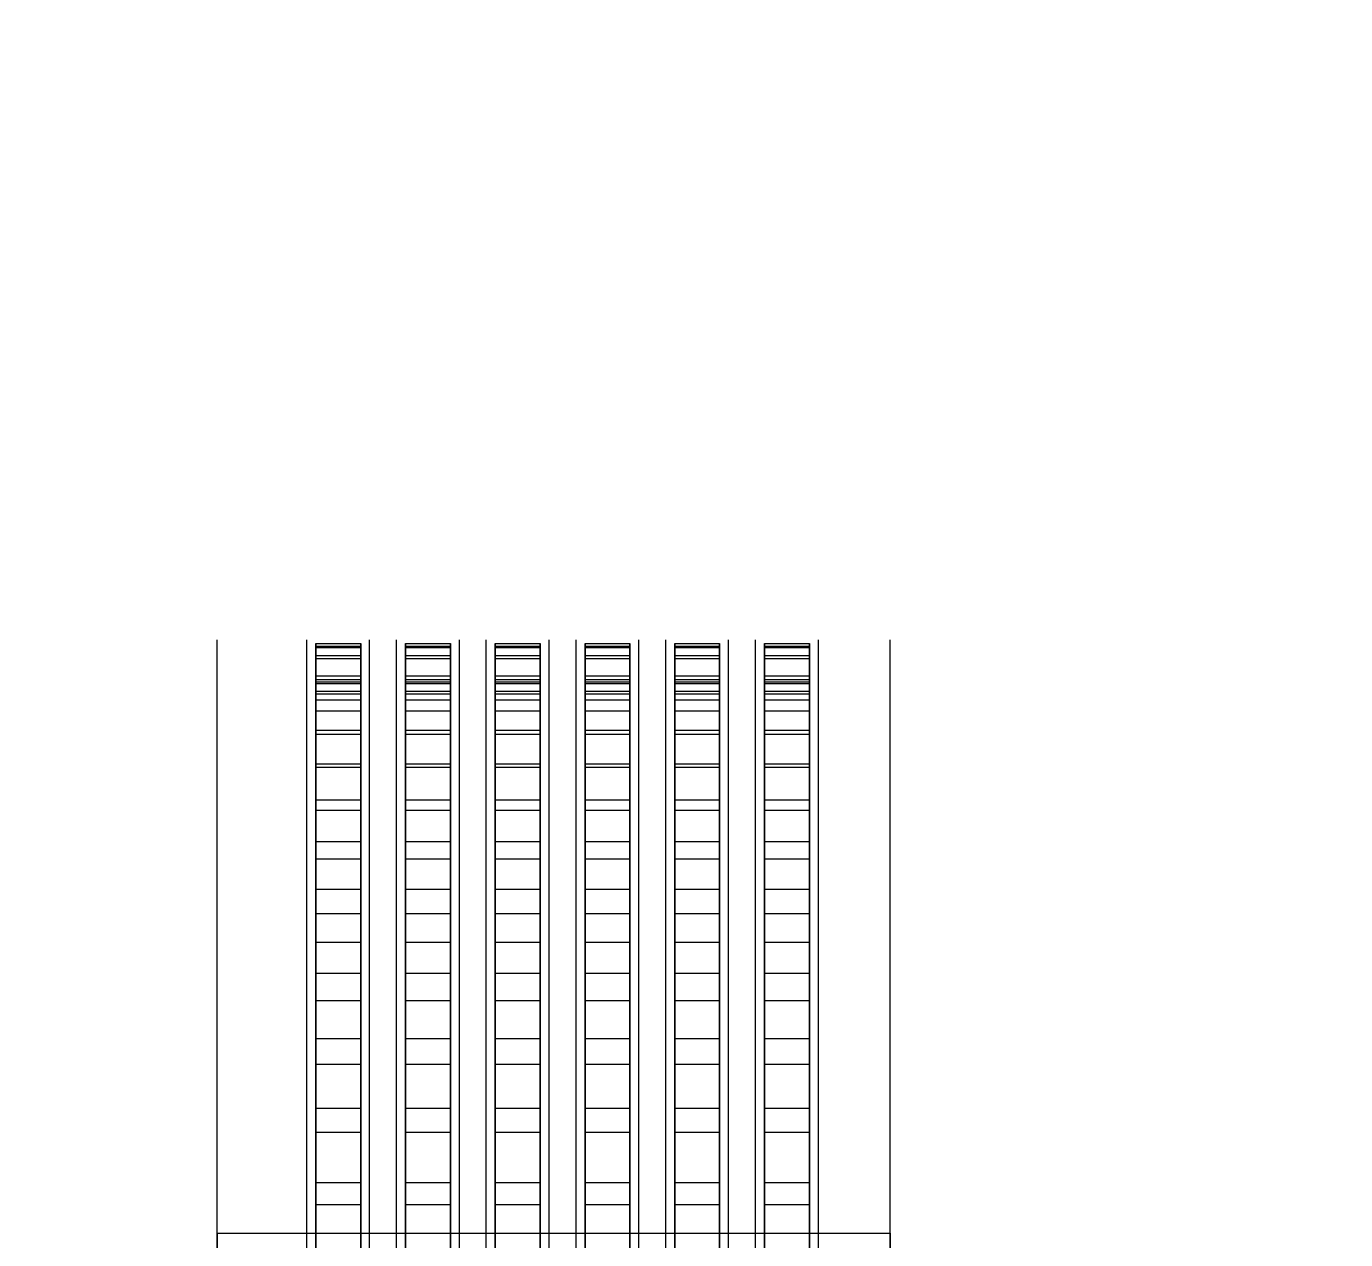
# Model space of a CAD drawing. Header units: millimetres. Extents: x -191664 to 191490, y -197311 to 10263.
# Drawn here: x 267.5 to 561.5, y -117353.9 to -117083.4 of the extents above; entities that cross this region are included whole.
import ezdxf

# ---------------------------------------------------------------- set-up
doc = ezdxf.new("R2010")
doc.units = ezdxf.units.MM
for name, color, linetype, lineweight in [('COTAS_O', 1, 'Continuous', 0), ('COTAS_R', 1, 'Continuous', 0), ('DET_briquetadora_frontal', 7, 'Continuous', 0), ('R15_COTAS_TRANSPORTE_P', 1, 'Continuous', 0)]:
    doc.layers.add(name, color=color, linetype=linetype, lineweight=lineweight)
doc.dimstyles.new('PLANTA_20', dxfattribs={"dimtxt": 50, "dimasz": 30, "dimexe": 30, "dimexo": 16, "dimgap": 20, "dimtad": 1, "dimtih": 1, "dimtoh": 1, "dimdec": 1, "dimzin": 0, "dimdsep": 46, "dimcen": 0.09, "dimadec": 0, "dimazin": 0, "dimtfac": 1, "dimtdec": 4, "dimtofl": 0, "dimtmove": 0, "dimatfit": 3, "dimfxl": 1, "dimtolj": 1, "dimtzin": 0, "dimarcsym": 0})

# ---------------------------------------------------------------- blocks, each defined once
blk = doc.blocks.new('*D83')
at = {"layer": 'COTAS_O', "color": 0, "lineweight": -2, "transparency": 16777216}
for p, q in [((506, -116900), (1120, -116900)), ((1090, -119170), (1090, -116930)), ((506, -119200), (1120, -119200))]:
    blk.add_line(p, q, dxfattribs=at)
at = {"layer": 'COTAS_O', "color": 0, "transparency": 16777216}
for points in [[(1085, -116930), (1095, -116930), (1090, -116900)], [(1085, -119170), (1095, -119170), (1090, -119200)]]:
    blk.add_solid(points, dxfattribs=at)
at = {"layer": 'Defpoints', "color": 0, "transparency": 16777216}
for p in [(490, -116900), (1090, -116900), (490, -119200)]:
    blk.add_point(p, dxfattribs=at)
blk = doc.blocks.new('*D84')
at = {"layer": 'COTAS_R', "color": 0, "lineweight": -2, "transparency": 16777216}
for p, q in [((506, -116532.75), (1620, -116532.75)), ((1590, -119170), (1590, -116562.75)), ((506, -119200), (1620, -119200))]:
    blk.add_line(p, q, dxfattribs=at)
at = {"layer": 'COTAS_R', "color": 0, "transparency": 16777216}
for points in [[(1585, -116562.75), (1595, -116562.75), (1590, -116532.75)], [(1585, -119170), (1595, -119170), (1590, -119200)]]:
    blk.add_solid(points, dxfattribs=at)
at = {"layer": 'Defpoints', "color": 0, "transparency": 16777216}
for p in [(490, -116532.75), (1590, -116532.75), (490, -119200)]:
    blk.add_point(p, dxfattribs=at)
blk = doc.blocks.new('*D131')
at = {"layer": 'Defpoints', "color": 0, "transparency": 16777216}
for p in [(1100, -183968.15), (1139.8, -184162.66), (1104.62, -184212), (1304.62, -184212), (1304.62, -184212)]:
    blk.add_point(p, dxfattribs=at)
at = {"layer": 'R15_COTAS_TRANSPORTE_P', "color": 0, "lineweight": -2, "transparency": 16777216}
blk.add_arc((1304.62, -184212), 172.05, 140.0034, 169.9966, dxfattribs=at)
at = {"layer": 'R15_COTAS_TRANSPORTE_P', "color": 0, "transparency": 16777216}
for points in [[(1169.28, -184097.88), (1176.35, -184104.95), (1194.03, -184080.2)], [(1140.17, -184182.55), (1130.2, -184181.68), (1132.57, -184212)]]:
    blk.add_solid(points, dxfattribs=at)
blk = doc.blocks.new('*D132')
at = {"layer": 'Defpoints', "color": 0, "transparency": 16777216}
for p in [(-500, -194490), (-500, -194490), (500, -194490), (203.29, -194656.68), (439.69, -194832.02)]:
    blk.add_point(p, dxfattribs=at)
at = {"layer": 'R15_COTAS_TRANSPORTE_P', "color": 0, "lineweight": -2, "transparency": 16777216}
blk.add_arc((-500, -194490), 722.77, 342.37834, 357.62166, dxfattribs=at)
at = {"layer": 'R15_COTAS_TRANSPORTE_P', "color": 0, "transparency": 16777216}
for points in [[(217.15, -194519.89), (227.15, -194520.1), (222.77, -194490)], [(193.59, -194710.42), (184.12, -194707.19), (179.18, -194737.2)]]:
    blk.add_solid(points, dxfattribs=at)
blk = doc.blocks.new('*D133')
at = {"layer": 'Defpoints', "color": 0, "transparency": 16777216}
for p in [(439.69, -194147.98), (217.89, -194406.09), (-500, -194490), (-500, -194490), (500, -194490)]:
    blk.add_point(p, dxfattribs=at)
at = {"layer": 'R15_COTAS_TRANSPORTE_P', "color": 0, "lineweight": -2, "transparency": 16777216}
blk.add_arc((-500, -194490), 722.77, 2.37834, 17.62166, dxfattribs=at)
at = {"layer": 'R15_COTAS_TRANSPORTE_P', "color": 0, "transparency": 16777216}
for points in [[(184.12, -194272.81), (193.59, -194269.58), (179.18, -194242.8)], [(227.15, -194459.9), (217.15, -194460.11), (222.77, -194490)]]:
    blk.add_solid(points, dxfattribs=at)

msp = doc.modelspace()

# ---------------------------------------------------------------- linework, layer by layer
at = {"layer": 'DET_briquetadora_frontal', "color": 9, "true_color": 0xb9c3c2}
for p, q in [((310, -117221.43), (310, -117220.16)), ((330, -117221.43), (330, -117220.16)), ((344, -117221.43), (344, -117220.16)), ((350, -117221.43), (350, -117220.16)), ((364, -117221.43), (364, -117220.16)), ((370, -117221.43), (370, -117220.16)), ((384, -117221.43), (384, -117220.16)), ((390, -117221.43), (390, -117220.16)), ((404, -117221.43), (404, -117220.16)), ((410, -117221.43), (410, -117220.16)), ((424, -117221.43), (424, -117220.16)), ((430, -117221.43), (430, -117220.16)), ((444, -117221.43), (444, -117220.16)), ((460, -117221.43), (460, -117220.16)), ((310, -117223.97), (310, -117221.43)), ((330, -117223.97), (330, -117221.43)), ((344, -117223.97), (344, -117221.43)), ((350, -117223.97), (350, -117221.43)), ((364, -117223.97), (364, -117221.43)), ((370, -117223.97), (370, -117221.43)), ((384, -117223.97), (384, -117221.43)), ((390, -117223.97), (390, -117221.43)), ((404, -117223.97), (404, -117221.43)), ((410, -117223.97), (410, -117221.43)), ((424, -117223.97), (424, -117221.43)), ((430, -117223.97), (430, -117221.43)), ((444, -117223.97), (444, -117221.43)), ((460, -117223.97), (460, -117221.43)), ((310, -117227.77), (310, -117223.97)), ((330, -117227.77), (330, -117223.97)), ((344, -117227.77), (344, -117223.97)), ((350, -117227.77), (350, -117223.97)), ((364, -117227.77), (364, -117223.97)), ((370, -117227.77), (370, -117223.97)), ((384, -117227.77), (384, -117223.97)), ((390, -117227.77), (390, -117223.97)), ((404, -117227.77), (404, -117223.97)), ((410, -117227.77), (410, -117223.97)), ((424, -117227.77), (424, -117223.97)), ((430, -117227.77), (430, -117223.97)), ((444, -117227.77), (444, -117223.97)), ((460, -117227.77), (460, -117223.97)), ((310, -117232.81), (310, -117227.77)), ((330, -117232.81), (330, -117227.77)), ((344, -117232.81), (344, -117227.77)), ((350, -117232.81), (350, -117227.77)), ((364, -117232.81), (364, -117227.77)), ((370, -117232.81), (370, -117227.77)), ((384, -117232.81), (384, -117227.77)), ((390, -117232.81), (390, -117227.77)), ((404, -117232.81), (404, -117227.77)), ((410, -117232.81), (410, -117227.77)), ((424, -117232.81), (424, -117227.77)), ((430, -117232.81), (430, -117227.77)), ((444, -117232.81), (444, -117227.77)), ((460, -117232.81), (460, -117227.77)), ((330, -117230.64), (330, -117230)), ((330, -117232.57), (330, -117230.64)), ((344, -117230.64), (344, -117230)), ((344, -117232.57), (344, -117230.64)), ((350, -117230.64), (350, -117230)), ((350, -117232.57), (350, -117230.64)), ((364, -117230.64), (364, -117230)), ((364, -117232.57), (364, -117230.64)), ((370, -117230.64), (370, -117230)), ((370, -117232.57), (370, -117230.64)), ((384, -117230.64), (384, -117230)), ((384, -117232.57), (384, -117230.64)), ((390, -117230.64), (390, -117230)), ((390, -117232.57), (390, -117230.64)), ((404, -117230.64), (404, -117230)), ((404, -117232.57), (404, -117230.64)), ((410, -117230.64), (410, -117230)), ((410, -117232.57), (410, -117230.64)), ((424, -117230.64), (424, -117230)), ((424, -117232.57), (424, -117230.64)), ((430, -117230.64), (430, -117230)), ((430, -117232.57), (430, -117230.64)), ((444, -117230.64), (444, -117230)), ((444, -117232.57), (444, -117230.64)), ((310, -117239.07), (310, -117232.81)), ((330, -117235.76), (330, -117232.57)), ((330, -117239.07), (330, -117232.81)), ((344, -117235.76), (344, -117232.57)), ((344, -117239.07), (344, -117232.81)), ((350, -117235.76), (350, -117232.57)), ((350, -117239.07), (350, -117232.81)), ((364, -117235.76), (364, -117232.57)), ((364, -117239.07), (364, -117232.81)), ((370, -117235.76), (370, -117232.57)), ((370, -117239.07), (370, -117232.81)), ((384, -117235.76), (384, -117232.57)), ((384, -117239.07), (384, -117232.81)), ((390, -117235.76), (390, -117232.57)), ((390, -117239.07), (390, -117232.81)), ((404, -117235.76), (404, -117232.57)), ((404, -117239.07), (404, -117232.81)), ((410, -117235.76), (410, -117232.57)), ((410, -117239.07), (410, -117232.81)), ((424, -117235.76), (424, -117232.57)), ((424, -117239.07), (424, -117232.81)), ((430, -117235.76), (430, -117232.57)), ((430, -117239.07), (430, -117232.81)), ((444, -117235.76), (444, -117232.57)), ((444, -117239.07), (444, -117232.81)), ((460, -117239.07), (460, -117232.81)), ((330, -117240.22), (330, -117235.76)), ((344, -117240.22), (344, -117235.76)), ((350, -117240.22), (350, -117235.76)), ((364, -117240.22), (364, -117235.76)), ((370, -117240.22), (370, -117235.76)), ((384, -117240.22), (384, -117235.76)), ((390, -117240.22), (390, -117235.76)), ((404, -117240.22), (404, -117235.76)), ((410, -117240.22), (410, -117235.76)), ((424, -117240.22), (424, -117235.76)), ((430, -117240.22), (430, -117235.76)), ((444, -117240.22), (444, -117235.76)), ((310, -117246.53), (310, -117239.07)), ((330, -117246.53), (330, -117239.07)), ((330, -117245.92), (330, -117240.22)), ((344, -117246.53), (344, -117239.07)), ((344, -117245.92), (344, -117240.22)), ((350, -117246.53), (350, -117239.07)), ((350, -117245.92), (350, -117240.22)), ((364, -117246.53), (364, -117239.07)), ((364, -117245.92), (364, -117240.22)), ((370, -117246.53), (370, -117239.07)), ((370, -117245.92), (370, -117240.22)), ((384, -117246.53), (384, -117239.07)), ((384, -117245.92), (384, -117240.22)), ((390, -117246.53), (390, -117239.07)), ((390, -117245.92), (390, -117240.22)), ((404, -117246.53), (404, -117239.07)), ((404, -117245.92), (404, -117240.22)), ((410, -117246.53), (410, -117239.07)), ((410, -117245.92), (410, -117240.22)), ((424, -117246.53), (424, -117239.07)), ((424, -117245.92), (424, -117240.22)), ((430, -117246.53), (430, -117239.07)), ((430, -117245.92), (430, -117240.22)), ((444, -117246.53), (444, -117239.07)), ((444, -117245.92), (444, -117240.22)), ((460, -117246.53), (460, -117239.07)), ((310, -117255.15), (310, -117246.53)), ((330, -117252.84), (330, -117245.92)), ((330, -117255.15), (330, -117246.53)), ((344, -117252.84), (344, -117245.92)), ((344, -117255.15), (344, -117246.53)), ((350, -117252.84), (350, -117245.92)), ((350, -117255.15), (350, -117246.53)), ((364, -117252.84), (364, -117245.92)), ((364, -117255.15), (364, -117246.53)), ((370, -117252.84), (370, -117245.92)), ((370, -117255.15), (370, -117246.53)), ((384, -117252.84), (384, -117245.92)), ((384, -117255.15), (384, -117246.53)), ((390, -117252.84), (390, -117245.92)), ((390, -117255.15), (390, -117246.53)), ((404, -117252.84), (404, -117245.92)), ((404, -117255.15), (404, -117246.53)), ((410, -117252.84), (410, -117245.92)), ((410, -117255.15), (410, -117246.53)), ((424, -117252.84), (424, -117245.92)), ((424, -117255.15), (424, -117246.53)), ((430, -117252.84), (430, -117245.92)), ((430, -117255.15), (430, -117246.53)), ((444, -117252.84), (444, -117245.92)), ((444, -117255.15), (444, -117246.53)), ((460, -117255.15), (460, -117246.53)), ((330, -117260.94), (330, -117252.84)), ((344, -117260.94), (344, -117252.84)), ((350, -117260.94), (350, -117252.84)), ((364, -117260.94), (364, -117252.84)), ((370, -117260.94), (370, -117252.84)), ((384, -117260.94), (384, -117252.84)), ((390, -117260.94), (390, -117252.84)), ((404, -117260.94), (404, -117252.84)), ((410, -117260.94), (410, -117252.84)), ((424, -117260.94), (424, -117252.84)), ((430, -117260.94), (430, -117252.84)), ((444, -117260.94), (444, -117252.84)), ((310, -117264.91), (310, -117255.15)), ((330, -117264.91), (330, -117255.15)), ((344, -117264.91), (344, -117255.15)), ((350, -117264.91), (350, -117255.15)), ((364, -117264.91), (364, -117255.15)), ((370, -117264.91), (370, -117255.15)), ((384, -117264.91), (384, -117255.15)), ((390, -117264.91), (390, -117255.15)), ((404, -117264.91), (404, -117255.15)), ((410, -117264.91), (410, -117255.15)), ((424, -117264.91), (424, -117255.15)), ((430, -117264.91), (430, -117255.15)), ((444, -117264.91), (444, -117255.15)), ((460, -117264.91), (460, -117255.15)), ((330, -117270.19), (330, -117260.94)), ((344, -117270.19), (344, -117260.94)), ((350, -117270.19), (350, -117260.94)), ((364, -117270.19), (364, -117260.94)), ((370, -117270.19), (370, -117260.94)), ((384, -117270.19), (384, -117260.94)), ((390, -117270.19), (390, -117260.94)), ((404, -117270.19), (404, -117260.94)), ((410, -117270.19), (410, -117260.94)), ((424, -117270.19), (424, -117260.94)), ((430, -117270.19), (430, -117260.94)), ((444, -117270.19), (444, -117260.94)), ((310, -117275.75), (310, -117264.91)), ((330, -117275.75), (330, -117264.91)), ((344, -117275.75), (344, -117264.91)), ((350, -117275.75), (350, -117264.91)), ((364, -117275.75), (364, -117264.91)), ((370, -117275.75), (370, -117264.91)), ((384, -117275.75), (384, -117264.91)), ((390, -117275.75), (390, -117264.91)), ((404, -117275.75), (404, -117264.91)), ((410, -117275.75), (410, -117264.91)), ((424, -117275.75), (424, -117264.91)), ((430, -117275.75), (430, -117264.91)), ((444, -117275.75), (444, -117264.91)), ((460, -117275.75), (460, -117264.91)), ((330, -117280.56), (330, -117270.19)), ((344, -117280.56), (344, -117270.19)), ((350, -117280.56), (350, -117270.19)), ((364, -117280.56), (364, -117270.19)), ((370, -117280.56), (370, -117270.19)), ((384, -117280.56), (384, -117270.19)), ((390, -117280.56), (390, -117270.19)), ((404, -117280.56), (404, -117270.19)), ((410, -117280.56), (410, -117270.19)), ((424, -117280.56), (424, -117270.19)), ((430, -117280.56), (430, -117270.19)), ((444, -117280.56), (444, -117270.19)), ((310, -117287.63), (310, -117275.75)), ((330, -117287.63), (330, -117275.75)), ((344, -117287.63), (344, -117275.75)), ((350, -117287.63), (350, -117275.75)), ((364, -117287.63), (364, -117275.75)), ((370, -117287.63), (370, -117275.75)), ((384, -117287.63), (384, -117275.75)), ((390, -117287.63), (390, -117275.75)), ((404, -117287.63), (404, -117275.75)), ((410, -117287.63), (410, -117275.75)), ((424, -117287.63), (424, -117275.75)), ((430, -117287.63), (430, -117275.75)), ((444, -117287.63), (444, -117275.75)), ((460, -117287.63), (460, -117275.75)), ((330, -117291.99), (330, -117280.56)), ((344, -117291.99), (344, -117280.56)), ((350, -117291.99), (350, -117280.56)), ((364, -117291.99), (364, -117280.56)), ((370, -117291.99), (370, -117280.56)), ((384, -117291.99), (384, -117280.56)), ((390, -117291.99), (390, -117280.56)), ((404, -117291.99), (404, -117280.56)), ((410, -117291.99), (410, -117280.56)), ((424, -117291.99), (424, -117280.56)), ((430, -117291.99), (430, -117280.56)), ((444, -117291.99), (444, -117280.56)), ((310, -117288.79), (310, -117283.18)), ((460, -117288.79), (460, -117283.18)), ((310, -117300.51), (310, -117287.63)), ((330, -117300.51), (330, -117287.63)), ((344, -117300.51), (344, -117287.63)), ((350, -117300.51), (350, -117287.63)), ((364, -117300.51), (364, -117287.63)), ((370, -117300.51), (370, -117287.63)), ((384, -117300.51), (384, -117287.63)), ((390, -117300.51), (390, -117287.63)), ((404, -117300.51), (404, -117287.63)), ((410, -117300.51), (410, -117287.63)), ((424, -117300.51), (424, -117287.63)), ((430, -117300.51), (430, -117287.63)), ((444, -117300.51), (444, -117287.63)), ((460, -117300.51), (460, -117287.63)), ((310, -117299.56), (310, -117288.79)), ((460, -117299.56), (460, -117288.79)), ((330, -117304.45), (330, -117291.99)), ((344, -117304.45), (344, -117291.99)), ((350, -117304.45), (350, -117291.99)), ((364, -117304.45), (364, -117291.99)), ((370, -117304.45), (370, -117291.99)), ((384, -117304.45), (384, -117291.99)), ((390, -117304.45), (390, -117291.99)), ((404, -117304.45), (404, -117291.99)), ((410, -117304.45), (410, -117291.99)), ((424, -117304.45), (424, -117291.99)), ((430, -117304.45), (430, -117291.99)), ((444, -117304.45), (444, -117291.99)), ((310, -117314.62), (310, -117299.56)), ((460, -117314.62), (460, -117299.56)), ((310, -117314.34), (310, -117300.51)), ((330, -117314.34), (330, -117300.51)), ((344, -117314.34), (344, -117300.51)), ((350, -117314.34), (350, -117300.51)), ((364, -117314.34), (364, -117300.51)), ((370, -117314.34), (370, -117300.51)), ((384, -117314.34), (384, -117300.51)), ((390, -117314.34), (390, -117300.51)), ((404, -117314.34), (404, -117300.51)), ((410, -117314.34), (410, -117300.51)), ((424, -117314.34), (424, -117300.51)), ((430, -117314.34), (430, -117300.51)), ((444, -117314.34), (444, -117300.51)), ((460, -117314.34), (460, -117300.51)), ((330, -117317.87), (330, -117304.45)), ((344, -117317.87), (344, -117304.45)), ((350, -117317.87), (350, -117304.45)), ((364, -117317.87), (364, -117304.45)), ((370, -117317.87), (370, -117304.45)), ((384, -117317.87), (384, -117304.45)), ((390, -117317.87), (390, -117304.45)), ((404, -117317.87), (404, -117304.45)), ((410, -117317.87), (410, -117304.45)), ((424, -117317.87), (424, -117304.45)), ((430, -117317.87), (430, -117304.45)), ((444, -117317.87), (444, -117304.45)), ((310, -117329.05), (310, -117314.34)), ((310, -117332.74), (310, -117314.62)), ((330, -117329.05), (330, -117314.34)), ((344, -117329.05), (344, -117314.34)), ((350, -117329.05), (350, -117314.34)), ((364, -117329.05), (364, -117314.34)), ((370, -117329.05), (370, -117314.34)), ((384, -117329.05), (384, -117314.34)), ((390, -117329.05), (390, -117314.34)), ((404, -117329.05), (404, -117314.34)), ((410, -117329.05), (410, -117314.34)), ((424, -117329.05), (424, -117314.34)), ((430, -117329.05), (430, -117314.34)), ((444, -117329.05), (444, -117314.34)), ((460, -117329.05), (460, -117314.34)), ((460, -117332.74), (460, -117314.62)), ((330, -117332.2), (330, -117317.87)), ((344, -117332.2), (344, -117317.87)), ((350, -117332.2), (350, -117317.87)), ((364, -117332.2), (364, -117317.87)), ((370, -117332.2), (370, -117317.87)), ((384, -117332.2), (384, -117317.87)), ((390, -117332.2), (390, -117317.87)), ((404, -117332.2), (404, -117317.87)), ((410, -117332.2), (410, -117317.87)), ((424, -117332.2), (424, -117317.87)), ((430, -117332.2), (430, -117317.87)), ((444, -117332.2), (444, -117317.87)), ((310, -117344.59), (310, -117329.05)), ((330, -117344.59), (330, -117329.05)), ((344, -117344.59), (344, -117329.05)), ((350, -117344.59), (350, -117329.05)), ((364, -117344.59), (364, -117329.05)), ((370, -117344.59), (370, -117329.05)), ((384, -117344.59), (384, -117329.05)), ((390, -117344.59), (390, -117329.05)), ((404, -117344.59), (404, -117329.05)), ((410, -117344.59), (410, -117329.05)), ((424, -117344.59), (424, -117329.05)), ((430, -117344.59), (430, -117329.05)), ((444, -117344.59), (444, -117329.05)), ((460, -117344.59), (460, -117329.05)), ((330, -117347.37), (330, -117332.2)), ((344, -117347.37), (344, -117332.2)), ((350, -117347.37), (350, -117332.2)), ((364, -117347.37), (364, -117332.2)), ((370, -117347.37), (370, -117332.2)), ((384, -117347.37), (384, -117332.2)), ((390, -117347.37), (390, -117332.2)), ((404, -117347.37), (404, -117332.2)), ((410, -117347.37), (410, -117332.2)), ((424, -117347.37), (424, -117332.2)), ((430, -117347.37), (430, -117332.2)), ((444, -117347.37), (444, -117332.2)), ((310, -117352.46), (310, -117332.74)), ((460, -117352.46), (460, -117332.74)), ((310, -117360.88), (310, -117344.59)), ((330, -117360.88), (330, -117344.59)), ((344, -117360.88), (344, -117344.59)), ((350, -117360.88), (350, -117344.59)), ((364, -117360.88), (364, -117344.59)), ((370, -117360.88), (370, -117344.59)), ((384, -117360.88), (384, -117344.59)), ((390, -117360.88), (390, -117344.59)), ((404, -117360.88), (404, -117344.59)), ((410, -117360.88), (410, -117344.59)), ((424, -117360.88), (424, -117344.59)), ((430, -117360.88), (430, -117344.59)), ((444, -117360.88), (444, -117344.59)), ((460, -117360.88), (460, -117344.59)), ((330, -117363.33), (330, -117347.37)), ((344, -117363.33), (344, -117347.37)), ((350, -117363.33), (350, -117347.37)), ((364, -117363.33), (364, -117347.37)), ((370, -117363.33), (370, -117347.37)), ((384, -117363.33), (384, -117347.37)), ((390, -117363.33), (390, -117347.37)), ((404, -117363.33), (404, -117347.37)), ((410, -117363.33), (410, -117347.37)), ((424, -117363.33), (424, -117347.37)), ((430, -117363.33), (430, -117347.37)), ((444, -117363.33), (444, -117347.37)), ((310, -117352.46), (460, -117352.46)), ((310, -117352.46), (310, -117372.19)), ((460, -117352.46), (460, -117372.19))]:
    msp.add_line(p, q, dxfattribs=at)
at = {"layer": 'DET_briquetadora_frontal', "color": 117, "true_color": 0x376c5b}
for p, q in [((332, -117221.6), (332, -117221.01)), ((332, -117221.01), (332, -117221.92)), ((332, -117221.01), (342, -117221.01)), ((332, -117223.69), (332, -117221.6)), ((332, -117221.6), (342, -117221.6)), ((332, -117221.92), (332, -117224.32)), ((332, -117221.92), (342, -117221.92)), ((342, -117221.01), (342, -117221.92)), ((342, -117221.6), (342, -117221.01)), ((342, -117223.69), (342, -117221.6)), ((342, -117221.92), (342, -117224.32)), ((352, -117221.6), (352, -117221.01)), ((352, -117221.01), (352, -117221.92)), ((352, -117221.01), (362, -117221.01)), ((352, -117223.69), (352, -117221.6)), ((352, -117221.6), (362, -117221.6)), ((352, -117221.92), (352, -117224.32)), ((352, -117221.92), (362, -117221.92)), ((362, -117221.01), (362, -117221.92)), ((362, -117221.6), (362, -117221.01)), ((362, -117223.69), (362, -117221.6)), ((362, -117221.92), (362, -117224.32)), ((372, -117221.6), (372, -117221.01)), ((372, -117221.01), (372, -117221.92)), ((372, -117221.01), (382, -117221.01)), ((372, -117223.69), (372, -117221.6)), ((372, -117221.6), (382, -117221.6)), ((372, -117221.92), (372, -117224.32)), ((372, -117221.92), (382, -117221.92)), ((382, -117221.01), (382, -117221.92)), ((382, -117221.6), (382, -117221.01)), ((382, -117223.69), (382, -117221.6)), ((382, -117221.92), (382, -117224.32)), ((392, -117221.6), (392, -117221.01)), ((392, -117221.01), (392, -117221.92)), ((392, -117221.01), (402, -117221.01)), ((392, -117223.69), (392, -117221.6)), ((392, -117221.6), (402, -117221.6)), ((392, -117221.92), (392, -117224.32)), ((392, -117221.92), (402, -117221.92)), ((402, -117221.01), (402, -117221.92)), ((402, -117221.6), (402, -117221.01)), ((402, -117223.69), (402, -117221.6)), ((402, -117221.92), (402, -117224.32)), ((412, -117221.6), (412, -117221.01)), ((412, -117221.01), (412, -117221.92)), ((412, -117221.01), (422, -117221.01)), ((412, -117223.69), (412, -117221.6)), ((412, -117221.6), (422, -117221.6)), ((412, -117221.92), (412, -117224.32)), ((412, -117221.92), (422, -117221.92)), ((422, -117221.01), (422, -117221.92)), ((422, -117221.6), (422, -117221.01)), ((422, -117223.69), (422, -117221.6)), ((422, -117221.92), (422, -117224.32)), ((432, -117221.6), (432, -117221.01)), ((432, -117221.01), (432, -117221.92)), ((432, -117221.01), (442, -117221.01)), ((432, -117223.69), (432, -117221.6)), ((432, -117221.6), (442, -117221.6)), ((432, -117221.92), (432, -117224.32)), ((432, -117221.92), (442, -117221.92)), ((442, -117221.01), (442, -117221.92)), ((442, -117221.6), (442, -117221.01)), ((442, -117223.69), (442, -117221.6)), ((442, -117221.92), (442, -117224.32)), ((332, -117455.52), (332, -117223.69)), ((332, -117223.69), (342, -117223.69)), ((332, -117224.32), (332, -117228.21)), ((332, -117224.32), (342, -117224.32)), ((342, -117455.52), (342, -117223.69)), ((342, -117224.32), (342, -117228.21)), ((352, -117455.52), (352, -117223.69)), ((352, -117223.69), (362, -117223.69)), ((352, -117224.32), (352, -117228.21)), ((352, -117224.32), (362, -117224.32)), ((362, -117455.52), (362, -117223.69)), ((362, -117224.32), (362, -117228.21)), ((372, -117455.52), (372, -117223.69)), ((372, -117223.69), (382, -117223.69)), ((372, -117224.32), (372, -117228.21)), ((372, -117224.32), (382, -117224.32)), ((382, -117455.52), (382, -117223.69)), ((382, -117224.32), (382, -117228.21)), ((392, -117455.52), (392, -117223.69)), ((392, -117223.69), (402, -117223.69)), ((392, -117224.32), (392, -117228.21)), ((392, -117224.32), (402, -117224.32)), ((402, -117455.52), (402, -117223.69)), ((402, -117224.32), (402, -117228.21)), ((412, -117455.52), (412, -117223.69)), ((412, -117223.69), (422, -117223.69)), ((412, -117224.32), (412, -117228.21)), ((412, -117224.32), (422, -117224.32)), ((422, -117455.52), (422, -117223.69)), ((422, -117224.32), (422, -117228.21)), ((432, -117455.52), (432, -117223.69)), ((432, -117223.69), (442, -117223.69)), ((432, -117224.32), (432, -117228.21)), ((432, -117224.32), (442, -117224.32)), ((442, -117455.52), (442, -117223.69)), ((442, -117224.32), (442, -117228.21)), ((332, -117228.21), (332, -117233.57)), ((332, -117228.21), (342, -117228.21)), ((332, -117229.01), (332, -117229.89)), ((332, -117229.58), (332, -117229.01)), ((332, -117229.01), (342, -117229.01)), ((342, -117228.21), (342, -117233.57)), ((342, -117229.58), (342, -117229.01)), ((342, -117229.01), (342, -117229.89)), ((352, -117228.21), (352, -117233.57)), ((352, -117228.21), (362, -117228.21)), ((352, -117229.01), (352, -117229.89)), ((352, -117229.58), (352, -117229.01)), ((352, -117229.01), (362, -117229.01)), ((362, -117228.21), (362, -117233.57)), ((362, -117229.58), (362, -117229.01)), ((362, -117229.01), (362, -117229.89)), ((372, -117228.21), (372, -117233.57)), ((372, -117228.21), (382, -117228.21)), ((372, -117229.01), (372, -117229.89)), ((372, -117229.58), (372, -117229.01)), ((372, -117229.01), (382, -117229.01)), ((382, -117228.21), (382, -117233.57)), ((382, -117229.58), (382, -117229.01)), ((382, -117229.01), (382, -117229.89)), ((392, -117228.21), (392, -117233.57)), ((392, -117228.21), (402, -117228.21)), ((392, -117229.01), (392, -117229.89)), ((392, -117229.58), (392, -117229.01)), ((392, -117229.01), (402, -117229.01)), ((402, -117228.21), (402, -117233.57)), ((402, -117229.58), (402, -117229.01)), ((402, -117229.01), (402, -117229.89)), ((412, -117228.21), (412, -117233.57)), ((412, -117228.21), (422, -117228.21)), ((412, -117229.01), (412, -117229.89)), ((412, -117229.58), (412, -117229.01)), ((412, -117229.01), (422, -117229.01)), ((422, -117228.21), (422, -117233.57)), ((422, -117229.58), (422, -117229.01)), ((422, -117229.01), (422, -117229.89)), ((432, -117228.21), (432, -117233.57)), ((432, -117228.21), (442, -117228.21)), ((432, -117229.01), (432, -117229.89)), ((432, -117229.58), (432, -117229.01)), ((432, -117229.01), (442, -117229.01)), ((442, -117228.21), (442, -117233.57)), ((442, -117229.58), (442, -117229.01)), ((442, -117229.01), (442, -117229.89)), ((332, -117231.62), (332, -117229.58)), ((332, -117229.58), (342, -117229.58)), ((332, -117229.89), (332, -117232.24)), ((332, -117229.89), (342, -117229.89)), ((332, -117463.45), (332, -117231.62)), ((332, -117231.62), (342, -117231.62)), ((332, -117232.24), (332, -117236.03)), ((332, -117232.24), (342, -117232.24)), ((342, -117231.62), (342, -117229.58)), ((342, -117229.89), (342, -117232.24)), ((342, -117463.45), (342, -117231.62)), ((342, -117232.24), (342, -117236.03)), ((352, -117231.62), (352, -117229.58)), ((352, -117229.58), (362, -117229.58)), ((352, -117229.89), (352, -117232.24)), ((352, -117229.89), (362, -117229.89)), ((352, -117463.45), (352, -117231.62)), ((352, -117231.62), (362, -117231.62)), ((352, -117232.24), (352, -117236.03)), ((352, -117232.24), (362, -117232.24)), ((362, -117231.62), (362, -117229.58)), ((362, -117229.89), (362, -117232.24)), ((362, -117463.45), (362, -117231.62)), ((362, -117232.24), (362, -117236.03)), ((372, -117231.62), (372, -117229.58)), ((372, -117229.58), (382, -117229.58)), ((372, -117229.89), (372, -117232.24)), ((372, -117229.89), (382, -117229.89)), ((372, -117463.45), (372, -117231.62)), ((372, -117231.62), (382, -117231.62)), ((372, -117232.24), (372, -117236.03)), ((372, -117232.24), (382, -117232.24)), ((382, -117231.62), (382, -117229.58)), ((382, -117229.89), (382, -117232.24)), ((382, -117463.45), (382, -117231.62)), ((382, -117232.24), (382, -117236.03)), ((392, -117231.62), (392, -117229.58)), ((392, -117229.58), (402, -117229.58)), ((392, -117229.89), (392, -117232.24)), ((392, -117229.89), (402, -117229.89)), ((392, -117463.45), (392, -117231.62)), ((392, -117231.62), (402, -117231.62)), ((392, -117232.24), (392, -117236.03)), ((392, -117232.24), (402, -117232.24)), ((402, -117231.62), (402, -117229.58)), ((402, -117229.89), (402, -117232.24)), ((402, -117463.45), (402, -117231.62)), ((402, -117232.24), (402, -117236.03)), ((412, -117231.62), (412, -117229.58)), ((412, -117229.58), (422, -117229.58)), ((412, -117229.89), (412, -117232.24)), ((412, -117229.89), (422, -117229.89)), ((412, -117463.45), (412, -117231.62)), ((412, -117231.62), (422, -117231.62)), ((412, -117232.24), (412, -117236.03)), ((412, -117232.24), (422, -117232.24)), ((422, -117231.62), (422, -117229.58)), ((422, -117229.89), (422, -117232.24)), ((422, -117463.45), (422, -117231.62)), ((422, -117232.24), (422, -117236.03)), ((432, -117231.62), (432, -117229.58)), ((432, -117229.58), (442, -117229.58)), ((432, -117229.89), (432, -117232.24)), ((432, -117229.89), (442, -117229.89)), ((432, -117463.45), (432, -117231.62)), ((432, -117231.62), (442, -117231.62)), ((432, -117232.24), (432, -117236.03)), ((432, -117232.24), (442, -117232.24)), ((442, -117231.62), (442, -117229.58)), ((442, -117229.89), (442, -117232.24)), ((442, -117463.45), (442, -117231.62)), ((442, -117232.24), (442, -117236.03)), ((332, -117233.57), (332, -117240.36)), ((332, -117233.57), (342, -117233.57)), ((342, -117233.57), (342, -117240.36)), ((352, -117233.57), (352, -117240.36)), ((352, -117233.57), (362, -117233.57)), ((362, -117233.57), (362, -117240.36)), ((372, -117233.57), (372, -117240.36)), ((372, -117233.57), (382, -117233.57)), ((382, -117233.57), (382, -117240.36)), ((392, -117233.57), (392, -117240.36)), ((392, -117233.57), (402, -117233.57)), ((402, -117233.57), (402, -117240.36)), ((412, -117233.57), (412, -117240.36)), ((412, -117233.57), (422, -117233.57)), ((422, -117233.57), (422, -117240.36)), ((432, -117233.57), (432, -117240.36)), ((432, -117233.57), (442, -117233.57)), ((442, -117233.57), (442, -117240.36)), ((332, -117236.03), (332, -117241.24)), ((332, -117236.03), (342, -117236.03)), ((342, -117236.03), (342, -117241.24)), ((352, -117236.03), (352, -117241.24)), ((352, -117236.03), (362, -117236.03)), ((362, -117236.03), (362, -117241.24)), ((372, -117236.03), (372, -117241.24)), ((372, -117236.03), (382, -117236.03)), ((382, -117236.03), (382, -117241.24)), ((392, -117236.03), (392, -117241.24)), ((392, -117236.03), (402, -117236.03)), ((402, -117236.03), (402, -117241.24)), ((412, -117236.03), (412, -117241.24)), ((412, -117236.03), (422, -117236.03)), ((422, -117236.03), (422, -117241.24)), ((432, -117236.03), (432, -117241.24)), ((432, -117236.03), (442, -117236.03)), ((442, -117236.03), (442, -117241.24)), ((332, -117240.36), (332, -117248.56)), ((332, -117240.36), (342, -117240.36)), ((332, -117241.24), (332, -117247.86)), ((332, -117241.24), (342, -117241.24)), ((342, -117240.36), (342, -117248.56)), ((342, -117241.24), (342, -117247.86)), ((352, -117240.36), (352, -117248.56)), ((352, -117240.36), (362, -117240.36)), ((352, -117241.24), (352, -117247.86)), ((352, -117241.24), (362, -117241.24)), ((362, -117240.36), (362, -117248.56)), ((362, -117241.24), (362, -117247.86)), ((372, -117240.36), (372, -117248.56)), ((372, -117240.36), (382, -117240.36)), ((372, -117241.24), (372, -117247.86)), ((372, -117241.24), (382, -117241.24)), ((382, -117240.36), (382, -117248.56)), ((382, -117241.24), (382, -117247.86)), ((392, -117240.36), (392, -117248.56)), ((392, -117240.36), (402, -117240.36)), ((392, -117241.24), (392, -117247.86)), ((392, -117241.24), (402, -117241.24)), ((402, -117240.36), (402, -117248.56)), ((402, -117241.24), (402, -117247.86)), ((412, -117240.36), (412, -117248.56)), ((412, -117240.36), (422, -117240.36)), ((412, -117241.24), (412, -117247.86)), ((412, -117241.24), (422, -117241.24)), ((422, -117240.36), (422, -117248.56)), ((422, -117241.24), (422, -117247.86)), ((432, -117240.36), (432, -117248.56)), ((432, -117240.36), (442, -117240.36)), ((432, -117241.24), (432, -117247.86)), ((432, -117241.24), (442, -117241.24)), ((442, -117240.36), (442, -117248.56)), ((442, -117241.24), (442, -117247.86)), ((332, -117247.86), (332, -117255.85)), ((332, -117247.86), (342, -117247.86)), ((332, -117248.56), (332, -117258.13)), ((332, -117248.56), (342, -117248.56)), ((342, -117247.86), (342, -117255.85)), ((342, -117248.56), (342, -117258.13)), ((352, -117247.86), (352, -117255.85)), ((352, -117247.86), (362, -117247.86)), ((352, -117248.56), (352, -117258.13)), ((352, -117248.56), (362, -117248.56)), ((362, -117247.86), (362, -117255.85)), ((362, -117248.56), (362, -117258.13)), ((372, -117247.86), (372, -117255.85)), ((372, -117247.86), (382, -117247.86)), ((372, -117248.56), (372, -117258.13)), ((372, -117248.56), (382, -117248.56)), ((382, -117247.86), (382, -117255.85)), ((382, -117248.56), (382, -117258.13)), ((392, -117247.86), (392, -117255.85)), ((392, -117247.86), (402, -117247.86)), ((392, -117248.56), (392, -117258.13)), ((392, -117248.56), (402, -117248.56)), ((402, -117247.86), (402, -117255.85)), ((402, -117248.56), (402, -117258.13)), ((412, -117247.86), (412, -117255.85)), ((412, -117247.86), (422, -117247.86)), ((412, -117248.56), (412, -117258.13)), ((412, -117248.56), (422, -117248.56)), ((422, -117247.86), (422, -117255.85)), ((422, -117248.56), (422, -117258.13)), ((432, -117247.86), (432, -117255.85)), ((432, -117247.86), (442, -117247.86)), ((432, -117248.56), (432, -117258.13)), ((432, -117248.56), (442, -117248.56)), ((442, -117247.86), (442, -117255.85)), ((442, -117248.56), (442, -117258.13)), ((332, -117255.85), (332, -117265.16)), ((332, -117255.85), (342, -117255.85)), ((342, -117255.85), (342, -117265.16)), ((352, -117255.85), (352, -117265.16)), ((352, -117255.85), (362, -117255.85)), ((362, -117255.85), (362, -117265.16)), ((372, -117255.85), (372, -117265.16)), ((372, -117255.85), (382, -117255.85)), ((382, -117255.85), (382, -117265.16)), ((392, -117255.85), (392, -117265.16)), ((392, -117255.85), (402, -117255.85)), ((402, -117255.85), (402, -117265.16)), ((412, -117255.85), (412, -117265.16)), ((412, -117255.85), (422, -117255.85)), ((422, -117255.85), (422, -117265.16)), ((432, -117255.85), (432, -117265.16)), ((432, -117255.85), (442, -117255.85)), ((442, -117255.85), (442, -117265.16)), ((332, -117258.13), (332, -117269.01)), ((332, -117258.13), (342, -117258.13)), ((342, -117258.13), (342, -117269.01)), ((352, -117258.13), (352, -117269.01)), ((352, -117258.13), (362, -117258.13)), ((362, -117258.13), (362, -117269.01)), ((372, -117258.13), (372, -117269.01)), ((372, -117258.13), (382, -117258.13)), ((382, -117258.13), (382, -117269.01)), ((392, -117258.13), (392, -117269.01)), ((392, -117258.13), (402, -117258.13)), ((402, -117258.13), (402, -117269.01)), ((412, -117258.13), (412, -117269.01)), ((412, -117258.13), (422, -117258.13)), ((422, -117258.13), (422, -117269.01)), ((432, -117258.13), (432, -117269.01)), ((432, -117258.13), (442, -117258.13)), ((442, -117258.13), (442, -117269.01)), ((332, -117265.16), (332, -117275.77)), ((332, -117265.16), (342, -117265.16)), ((342, -117265.16), (342, -117275.77)), ((352, -117265.16), (352, -117275.77)), ((352, -117265.16), (362, -117265.16)), ((362, -117265.16), (362, -117275.77)), ((372, -117265.16), (372, -117275.77)), ((372, -117265.16), (382, -117265.16)), ((382, -117265.16), (382, -117275.77)), ((392, -117265.16), (392, -117275.77)), ((392, -117265.16), (402, -117265.16)), ((402, -117265.16), (402, -117275.77)), ((412, -117265.16), (412, -117275.77)), ((412, -117265.16), (422, -117265.16)), ((422, -117265.16), (422, -117275.77)), ((432, -117265.16), (432, -117275.77)), ((432, -117265.16), (442, -117265.16)), ((442, -117265.16), (442, -117275.77)), ((332, -117269.01), (332, -117281.17)), ((332, -117269.01), (342, -117269.01)), ((342, -117269.01), (342, -117281.17)), ((352, -117269.01), (352, -117281.17)), ((352, -117269.01), (362, -117269.01)), ((362, -117269.01), (362, -117281.17)), ((372, -117269.01), (372, -117281.17)), ((372, -117269.01), (382, -117269.01)), ((382, -117269.01), (382, -117281.17)), ((392, -117269.01), (392, -117281.17)), ((392, -117269.01), (402, -117269.01)), ((402, -117269.01), (402, -117281.17)), ((412, -117269.01), (412, -117281.17)), ((412, -117269.01), (422, -117269.01)), ((422, -117269.01), (422, -117281.17)), ((432, -117269.01), (432, -117281.17)), ((432, -117269.01), (442, -117269.01)), ((442, -117269.01), (442, -117281.17)), ((332, -117275.77), (332, -117287.61)), ((332, -117275.77), (342, -117275.77)), ((342, -117275.77), (342, -117287.61)), ((352, -117275.77), (352, -117287.61)), ((352, -117275.77), (362, -117275.77)), ((362, -117275.77), (362, -117287.61)), ((372, -117275.77), (372, -117287.61)), ((372, -117275.77), (382, -117275.77)), ((382, -117275.77), (382, -117287.61)), ((392, -117275.77), (392, -117287.61)), ((392, -117275.77), (402, -117275.77)), ((402, -117275.77), (402, -117287.61)), ((412, -117275.77), (412, -117287.61)), ((412, -117275.77), (422, -117275.77)), ((422, -117275.77), (422, -117287.61)), ((432, -117275.77), (432, -117287.61)), ((432, -117275.77), (442, -117275.77)), ((442, -117275.77), (442, -117287.61)), ((332, -117281.17), (332, -117294.53)), ((332, -117281.17), (342, -117281.17)), ((342, -117281.17), (342, -117294.53)), ((352, -117281.17), (352, -117294.53)), ((352, -117281.17), (362, -117281.17)), ((362, -117281.17), (362, -117294.53)), ((372, -117281.17), (372, -117294.53)), ((372, -117281.17), (382, -117281.17)), ((382, -117281.17), (382, -117294.53)), ((392, -117281.17), (392, -117294.53)), ((392, -117281.17), (402, -117281.17)), ((402, -117281.17), (402, -117294.53)), ((412, -117281.17), (412, -117294.53)), ((412, -117281.17), (422, -117281.17)), ((422, -117281.17), (422, -117294.53)), ((432, -117281.17), (432, -117294.53)), ((432, -117281.17), (442, -117281.17)), ((442, -117281.17), (442, -117294.53)), ((332, -117287.61), (332, -117300.62)), ((332, -117287.61), (342, -117287.61)), ((342, -117287.61), (342, -117300.62)), ((352, -117287.61), (352, -117300.62)), ((352, -117287.61), (362, -117287.61)), ((362, -117287.61), (362, -117300.62)), ((372, -117287.61), (372, -117300.62)), ((372, -117287.61), (382, -117287.61)), ((382, -117287.61), (382, -117300.62)), ((392, -117287.61), (392, -117300.62)), ((392, -117287.61), (402, -117287.61)), ((402, -117287.61), (402, -117300.62)), ((412, -117287.61), (412, -117300.62)), ((412, -117287.61), (422, -117287.61)), ((422, -117287.61), (422, -117300.62)), ((432, -117287.61), (432, -117300.62)), ((432, -117287.61), (442, -117287.61)), ((442, -117287.61), (442, -117300.62)), ((332, -117294.53), (332, -117309.03)), ((332, -117294.53), (342, -117294.53)), ((342, -117294.53), (342, -117309.03)), ((352, -117294.53), (352, -117309.03)), ((352, -117294.53), (362, -117294.53)), ((362, -117294.53), (362, -117309.03)), ((372, -117294.53), (372, -117309.03)), ((372, -117294.53), (382, -117294.53)), ((382, -117294.53), (382, -117309.03)), ((392, -117294.53), (392, -117309.03)), ((392, -117294.53), (402, -117294.53)), ((402, -117294.53), (402, -117309.03)), ((412, -117294.53), (412, -117309.03)), ((412, -117294.53), (422, -117294.53)), ((422, -117294.53), (422, -117309.03)), ((432, -117294.53), (432, -117309.03)), ((432, -117294.53), (442, -117294.53)), ((442, -117294.53), (442, -117309.03)), ((332, -117300.62), (332, -117314.75)), ((332, -117300.62), (342, -117300.62)), ((342, -117300.62), (342, -117314.75)), ((352, -117300.62), (352, -117314.75)), ((352, -117300.62), (362, -117300.62)), ((362, -117300.62), (362, -117314.75)), ((372, -117300.62), (372, -117314.75)), ((372, -117300.62), (382, -117300.62)), ((382, -117300.62), (382, -117314.75)), ((392, -117300.62), (392, -117314.75)), ((392, -117300.62), (402, -117300.62)), ((402, -117300.62), (402, -117314.75)), ((412, -117300.62), (412, -117314.75)), ((412, -117300.62), (422, -117300.62)), ((422, -117300.62), (422, -117314.75)), ((432, -117300.62), (432, -117314.75)), ((432, -117300.62), (442, -117300.62)), ((442, -117300.62), (442, -117314.75)), ((332, -117309.03), (332, -117324.61)), ((332, -117309.03), (342, -117309.03)), ((342, -117309.03), (342, -117324.61)), ((352, -117309.03), (352, -117324.61)), ((352, -117309.03), (362, -117309.03)), ((362, -117309.03), (362, -117324.61)), ((372, -117309.03), (372, -117324.61)), ((372, -117309.03), (382, -117309.03)), ((382, -117309.03), (382, -117324.61)), ((392, -117309.03), (392, -117324.61)), ((392, -117309.03), (402, -117309.03)), ((402, -117309.03), (402, -117324.61)), ((412, -117309.03), (412, -117324.61)), ((412, -117309.03), (422, -117309.03)), ((422, -117309.03), (422, -117324.61)), ((432, -117309.03), (432, -117324.61)), ((432, -117309.03), (442, -117309.03)), ((442, -117309.03), (442, -117324.61)), ((332, -117314.75), (332, -117329.93)), ((332, -117314.75), (342, -117314.75)), ((342, -117314.75), (342, -117329.93)), ((352, -117314.75), (352, -117329.93)), ((352, -117314.75), (362, -117314.75)), ((362, -117314.75), (362, -117329.93)), ((372, -117314.75), (372, -117329.93)), ((372, -117314.75), (382, -117314.75)), ((382, -117314.75), (382, -117329.93)), ((392, -117314.75), (392, -117329.93)), ((392, -117314.75), (402, -117314.75)), ((402, -117314.75), (402, -117329.93)), ((412, -117314.75), (412, -117329.93)), ((412, -117314.75), (422, -117314.75)), ((422, -117314.75), (422, -117329.93)), ((432, -117314.75), (432, -117329.93)), ((432, -117314.75), (442, -117314.75)), ((442, -117314.75), (442, -117329.93)), ((332, -117324.61), (332, -117341.18)), ((332, -117324.61), (342, -117324.61)), ((342, -117324.61), (342, -117341.18)), ((352, -117324.61), (352, -117341.18)), ((352, -117324.61), (362, -117324.61)), ((362, -117324.61), (362, -117341.18)), ((372, -117324.61), (372, -117341.18)), ((372, -117324.61), (382, -117324.61)), ((382, -117324.61), (382, -117341.18)), ((392, -117324.61), (392, -117341.18)), ((392, -117324.61), (402, -117324.61)), ((402, -117324.61), (402, -117341.18)), ((412, -117324.61), (412, -117341.18)), ((412, -117324.61), (422, -117324.61)), ((422, -117324.61), (422, -117341.18)), ((432, -117324.61), (432, -117341.18)), ((432, -117324.61), (442, -117324.61)), ((442, -117324.61), (442, -117341.18)), ((332, -117329.93), (332, -117346.07)), ((332, -117329.93), (342, -117329.93)), ((342, -117329.93), (342, -117346.07)), ((352, -117329.93), (352, -117346.07)), ((352, -117329.93), (362, -117329.93)), ((362, -117329.93), (362, -117346.07)), ((372, -117329.93), (372, -117346.07)), ((372, -117329.93), (382, -117329.93)), ((382, -117329.93), (382, -117346.07)), ((392, -117329.93), (392, -117346.07)), ((392, -117329.93), (402, -117329.93)), ((402, -117329.93), (402, -117346.07)), ((412, -117329.93), (412, -117346.07)), ((412, -117329.93), (422, -117329.93)), ((422, -117329.93), (422, -117346.07)), ((432, -117329.93), (432, -117346.07)), ((432, -117329.93), (442, -117329.93)), ((442, -117329.93), (442, -117346.07)), ((332, -117341.18), (332, -117358.68)), ((332, -117341.18), (342, -117341.18)), ((342, -117341.18), (342, -117358.68)), ((352, -117341.18), (352, -117358.68)), ((352, -117341.18), (362, -117341.18)), ((362, -117341.18), (362, -117358.68)), ((372, -117341.18), (372, -117358.68)), ((372, -117341.18), (382, -117341.18)), ((382, -117341.18), (382, -117358.68)), ((392, -117341.18), (392, -117358.68)), ((392, -117341.18), (402, -117341.18)), ((402, -117341.18), (402, -117358.68)), ((412, -117341.18), (412, -117358.68)), ((412, -117341.18), (422, -117341.18)), ((422, -117341.18), (422, -117358.68)), ((432, -117341.18), (432, -117358.68)), ((432, -117341.18), (442, -117341.18)), ((442, -117341.18), (442, -117358.68)), ((332, -117346.07), (332, -117363.11)), ((332, -117346.07), (342, -117346.07)), ((342, -117346.07), (342, -117363.11)), ((352, -117346.07), (352, -117363.11)), ((352, -117346.07), (362, -117346.07)), ((362, -117346.07), (362, -117363.11)), ((372, -117346.07), (372, -117363.11)), ((372, -117346.07), (382, -117346.07)), ((382, -117346.07), (382, -117363.11)), ((392, -117346.07), (392, -117363.11)), ((392, -117346.07), (402, -117346.07)), ((402, -117346.07), (402, -117363.11)), ((412, -117346.07), (412, -117363.11)), ((412, -117346.07), (422, -117346.07)), ((422, -117346.07), (422, -117363.11)), ((432, -117346.07), (432, -117363.11)), ((432, -117346.07), (442, -117346.07)), ((442, -117346.07), (442, -117363.11))]:
    msp.add_line(p, q, dxfattribs=at)

# ---------------------------------------------------------------- dimensions: what is measured, and where the dimension line sits
at = {"layer": 'COTAS_O'}
dim = msp.add_aligned_dim(p1=(490, -119200), p2=(490, -116900), distance=-600, text='<> O', dimstyle='PLANTA_20', dxfattribs=at)
dim.commit()
dim.dimension.update_dxf_attribs({"geometry": '*D83', "text_midpoint": (1090, -118050)})
at = {"layer": 'COTAS_R'}
dim = msp.add_aligned_dim(p1=(490, -119200), p2=(490, -116532.75), distance=-1100, text='<> R', dimstyle='PLANTA_20', dxfattribs=at)
dim.commit()
dim.dimension.update_dxf_attribs({"geometry": '*D84', "text_midpoint": (1590, -117866.375)})
at = {"layer": 'R15_COTAS_TRANSPORTE_P'}
for base, line1, line2, picture, middle in [((217.89, -194406.09), ((-500, -194490), (500, -194490)), ((-500, -194490), (439.69, -194147.98)), '*D133', (191490.46, -33543.69)), ((203.29, -194656.68), ((-500, -194490), (500, -194490)), ((-500, -194490), (439.69, -194832.02)), '*D132', (-191664.11, -34001.98)), ((1139.8, -184162.66), ((1304.62, -184212), (1104.62, -184212)), ((1304.62, -184212), (1100, -183968.15)), '*D131', (-166426.35, -78863.51))]:
    dim = msp.add_angular_dim_2l(base=base, line1=line1, line2=line2, dimstyle='PLANTA_20', dxfattribs=at)
    dim.commit()
    dim.dimension.update_dxf_attribs({"geometry": picture, "text_midpoint": middle})

doc.saveas('drawing.dxf')
